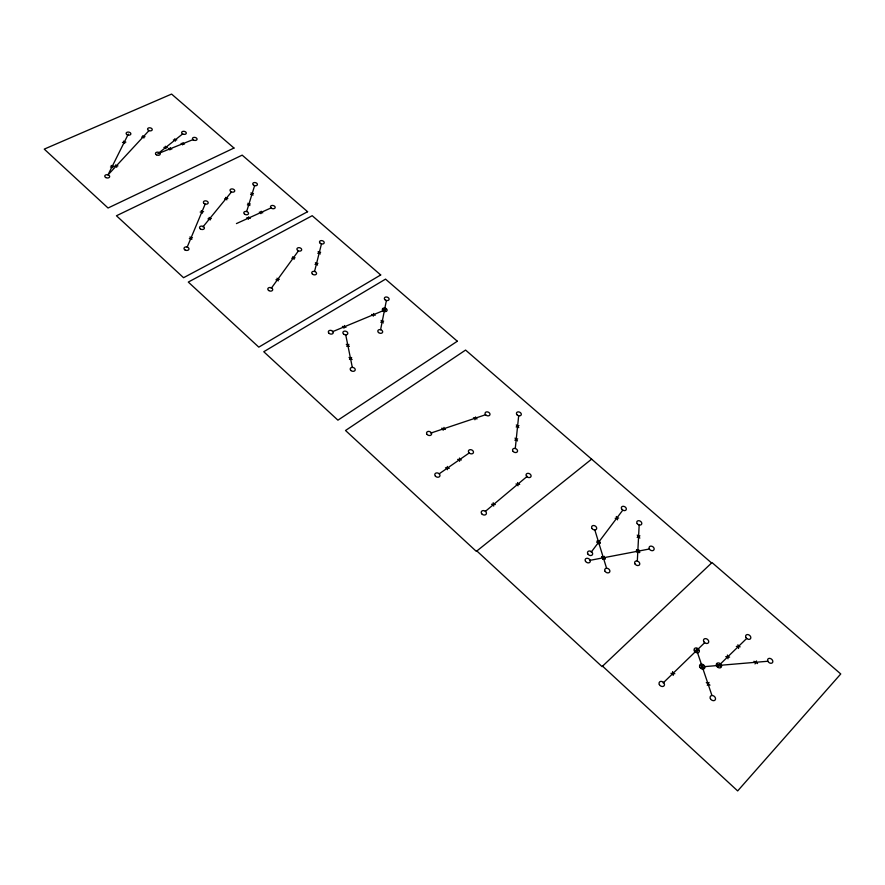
<?xml version="1.0" encoding="UTF-8"?>
<svg xmlns="http://www.w3.org/2000/svg" width="885" height="885" viewBox="0 0 885 885"><rect width="100%" height="100%" fill="white"/><g stroke="black" fill="none" stroke-linecap="round" stroke-linejoin="round"><path stroke-width="1.33" d="M637.311 561.079L639.18 524.982M515.269 448.496L518.676 415.751M260.876 213.694L261.219 211.216M248.342 219.336L248.696 216.836M373.249 316.188L373.647 313.489M182.575 144.886L183.029 142.585M380.594 329.696L386.391 300.48M169.865 149.952L170.34 147.629M343.922 328.235L344.497 325.503M474.902 419.778L475.599 416.912M314.562 271.452L321.465 243.906M246.649 211.537L254.614 185.651M443.108 430.265L444.005 427.389M637.532 552.771L638.682 549.817M187.166 247.158L205.143 204.147M602.796 559.254L604.156 556.322M128.303 134.1L107.948 174.953L148.879 130.726M755.016 663.927L756.509 660.929M718.056 666.903L719.748 663.96M707.259 685.267L709.029 682.435M701.296 667.987L703.055 665.21M271.241 288.311L298.367 250.964M591.169 552.174L622.719 510.225M602.541 559.021L604.411 556.543M597.663 543.523L599.521 541.089M202.975 226.87L231.405 192.034M663.153 682.932L704.593 642.764M720.501 663.872L746.697 638.439M349.498 359.487L351.666 357.474M346.754 346.356L348.9 344.376M485.334 511.408L527.261 476.285M591.622 459.149L476.34 551.388L345.515 430.497L465.576 350.073L711.595 562.982M182.631 133.934L157.851 153.725L192.93 139.653M439.192 473.796L469.205 452.976M636.503 551.974L639.291 550.415M637.178 537.361L639.932 535.834M514.86 440.221L517.659 438.816M516.165 426.979L518.942 425.608M236.428 223.584L271.042 207.92M332.395 331.753L382.862 310.801M380.782 322.262L383.647 321.078M383.083 310.469L385.915 309.308M315.038 264.427L317.925 263.332M317.781 253.309L320.647 252.247M247.391 204.911L250.3 203.926M250.577 194.479L253.464 193.516M430.774 433.086L485.478 414.777M189.313 238.618L192.487 237.667M110.47 167.022L113.656 166.181M589.543 560.426L649.336 549.01A2.721 2.035 32.2 0 0 653.849 549.917A2.721 2.035 32.2 0 0 651.581 546.167A2.721 2.035 32.2 0 0 649.435 548.954M291.762 258.276L295.07 257.756M224.558 198.837L227.854 198.395M275.921 279.782L279.328 279.317M207.964 218.894L211.371 218.506M141.689 137.053L145.007 136.677M200.176 212.068L203.583 211.681M114.508 166.225L117.971 165.893M122.473 142.441L125.869 142.142M704.106 666.67L767.76 661.261M615.175 518.278L618.715 518.046M596.778 542.394L600.428 542.251M163.891 147.43L167.331 147.43M173.371 139.941L176.768 139.941M491.54 504.306L495.334 504.538M695.024 650.254L698.885 650.552M515.955 483.995L519.694 484.349M670.918 673.308L674.879 673.717M725.755 656.681L729.616 657.135M736.32 646.393L740.148 646.846M457.622 459.415L461.395 459.934M445.465 467.8L449.281 468.331M259.305 212.134L262.79 212.776M246.771 217.765L250.278 218.407M168.382 148.459L171.823 149.111M181.093 143.403L184.511 144.056M371.678 314.44L375.229 315.237M342.406 326.421L346.002 327.317M473.453 417.764L477.059 418.915M441.748 428.196L445.376 429.457M636.304 550.415L639.91 552.174M601.678 556.853L605.274 558.723M753.954 661.294L757.571 663.562M717.115 664.248L720.7 666.615M346.289 344.309L349.376 346.422M349.033 357.418L352.141 359.542M596.877 541.122L600.318 543.478M601.745 556.588L605.218 558.977M700.334 665.321L704.017 667.876M706.285 682.556L709.991 685.145M602.552 666.151L737.67 790.924L840.75 673.961L712.016 562.572L602.054 666.615L476.86 550.968M516.331 424.911L518.776 427.676M515.026 438.119L517.493 440.918M383.393 308.633L385.606 311.155M637.233 535.082L639.866 538.102M381.103 320.392L383.327 322.948M318.169 251.572L320.27 253.984M636.569 549.662L639.224 552.727M315.425 262.657L317.538 265.102M251.03 192.841L253.021 195.143M247.844 203.251L249.847 205.585M189.976 236.892L191.835 239.392M111.2 165.429L112.926 167.774M292.747 256.705L294.097 259.338M225.586 197.366L226.825 199.866M142.795 135.671L143.901 138.049M277.005 278.189L278.244 280.91M209.103 217.411L210.221 219.989M201.338 210.597L202.422 213.163M123.69 141.091L124.652 143.503M115.758 164.82L116.731 167.298M616.325 516.486L617.564 519.838M697.568 652.864L711.949 695.499M598.061 540.591L599.145 544.054M594.831 529.949L606.579 568.258M174.787 138.746L175.352 141.135M165.34 146.224L165.882 148.647M345.725 334.873L352.319 367.386M696.583 648.506L697.325 652.3M737.924 644.756L738.555 648.484M727.381 655.022L728.001 658.794M493.188 502.724L493.686 506.109M672.611 671.582L673.186 675.454M517.614 482.524L518.035 485.821M459.459 458.065L459.558 461.284M447.334 466.439L447.412 469.692M457.324 341.234L337.915 420.165L263.763 351.732L385.528 279.129L457.324 341.234M380.694 274.958L258.796 347.141L188.295 282.072L312.195 215.708L380.694 274.958M307.593 211.725L183.56 277.702L116.444 215.763L242.169 155.141L307.593 211.725M233.972 148.038L108.047 208.008L44.25 149.123L171.579 94.076L233.972 148.038M716.507 665.83A2.921 2.201 38.4 0 0 721.109 667.345A2.921 2.201 38.4 0 0 719.14 663.064A2.921 2.201 38.4 0 0 716.507 665.83M745.966 637.521A2.865 2.113 37.7 0 0 750.48 638.727A2.865 2.113 37.7 0 0 748.223 634.645A2.865 2.113 37.7 0 0 745.966 637.521M699.847 667.213A2.921 2.224 38.2 0 0 704.493 668.452A2.921 2.224 38.2 0 0 702.27 664.204A2.921 2.224 38.2 0 0 699.847 667.213M767.859 661.217A2.909 2.135 39 0 0 772.406 662.732A2.909 2.135 39 0 0 770.381 658.506A2.909 2.135 39 0 0 767.859 661.217M710.401 698.641A2.987 2.279 39.8 0 0 715.102 700.013A2.987 2.279 39.8 0 0 712.945 695.621A2.987 2.279 39.8 0 0 710.401 698.641M694.36 650.895A2.898 2.201 37.4 0 0 698.951 652.234A2.898 2.201 37.4 0 0 696.871 648.03A2.898 2.201 37.4 0 0 694.36 650.895M703.807 641.647A2.876 2.168 37.2 0 0 708.376 642.809A2.876 2.168 37.2 0 0 706.119 638.693A2.876 2.168 37.2 0 0 703.807 641.647M659.358 684.592A2.965 2.312 38.2 0 0 664.093 685.786A2.965 2.312 38.2 0 0 661.847 681.461A2.965 2.312 38.2 0 0 659.358 684.592M350.969 370.538A2.566 1.903 16.8 0 0 355.162 370.14A2.566 1.903 16.8 0 0 352.009 367.408A2.566 1.903 16.8 0 0 350.969 370.538M343.623 334.099A2.522 1.825 16.3 0 0 347.739 333.756A2.522 1.825 16.3 0 0 344.652 331.112A2.522 1.825 16.3 0 0 343.623 334.099M383.05 310.834A2.467 1.748 17.6 0 0 387.055 310.58A2.467 1.748 17.6 0 0 384.068 307.98A2.467 1.748 17.6 0 0 383.05 310.834M329.032 333.302A2.533 1.836 15.7 0 0 333.202 333.026A2.533 1.836 15.7 0 0 330.194 330.337A2.533 1.836 15.7 0 0 329.032 333.302M621.746 509.152A2.666 1.969 30.1 0 0 626.082 509.893A2.666 1.969 30.1 0 0 623.682 506.331A2.666 1.969 30.1 0 0 621.746 509.152M587.883 554.021A2.744 2.102 30.6 0 0 592.375 554.762A2.744 2.102 30.6 0 0 589.952 551.023A2.744 2.102 30.6 0 0 587.883 554.021M637.211 523.621A2.688 1.991 31 0 0 641.559 524.307A2.688 1.991 31 0 0 639.081 520.723A2.688 1.991 31 0 0 637.211 523.621M634.976 563.9A2.755 2.08 32.4 0 0 639.446 564.862A2.755 2.08 32.4 0 0 637.178 561.046A2.755 2.08 32.4 0 0 634.976 563.9M585.538 561.367A2.766 2.124 30.8 0 0 590.052 562.052A2.766 2.124 30.8 0 0 587.585 558.302A2.766 2.124 30.8 0 0 585.538 561.367M592.087 528.577A2.71 2.047 29.9 0 0 596.49 529.086A2.71 2.047 29.9 0 0 593.868 525.524A2.71 2.047 29.9 0 0 592.087 528.577M605.097 571.334A2.777 2.124 31.8 0 0 609.61 572.108A2.777 2.124 31.8 0 0 607.176 568.303A2.777 2.124 31.8 0 0 605.097 571.334M481.761 513.831A2.721 2.124 25.2 0 0 486.252 514.019A2.721 2.124 25.2 0 0 483.442 510.568A2.721 2.124 25.2 0 0 481.761 513.831M526.619 476.418A2.644 1.991 26 0 0 530.945 476.639A2.644 1.991 26 0 0 528.168 473.331A2.644 1.991 26 0 0 526.619 476.418M468.962 452.733A2.633 1.991 23.1 0 0 473.32 452.899A2.633 1.991 23.1 0 0 470.555 449.657A2.633 1.991 23.1 0 0 468.962 452.733M435.442 476.207A2.677 2.08 22.2 0 0 439.856 476.086A2.677 2.08 22.2 0 0 436.836 472.889A2.677 2.08 22.2 0 0 435.442 476.207M427.123 434.469A2.622 1.991 21 0 0 431.471 434.524A2.622 1.991 21 0 0 428.639 431.382A2.622 1.991 21 0 0 427.123 434.469M485.677 414.844A2.566 1.892 22.9 0 0 489.87 414.91A2.566 1.892 22.9 0 0 487.038 411.857A2.566 1.892 22.9 0 0 485.677 414.844M513.156 451.461A2.611 1.947 24.8 0 0 517.426 451.582A2.611 1.947 24.8 0 0 514.594 448.396A2.611 1.947 24.8 0 0 513.156 451.461M517.017 414.766A2.555 1.87 24.1 0 0 521.188 414.921A2.555 1.87 24.1 0 0 518.411 411.857A2.555 1.87 24.1 0 0 517.017 414.766M385.052 299.783A2.445 1.726 17.6 0 0 389.035 299.584A2.445 1.726 17.6 0 0 386.092 296.984A2.445 1.726 17.6 0 0 385.052 299.783M378.514 332.517A2.5 1.803 17.6 0 0 382.597 332.273A2.5 1.803 17.6 0 0 379.599 329.596A2.5 1.803 17.6 0 0 378.514 332.517M312.527 274.195A2.456 1.715 14.8 0 0 316.498 273.797A2.456 1.715 14.8 0 0 313.412 271.352A2.456 1.715 14.8 0 0 312.527 274.195M320.281 243.331A2.401 1.648 15 0 0 324.164 242.966A2.401 1.648 15 0 0 321.133 240.598A2.401 1.648 15 0 0 320.281 243.331M297.725 250.466A2.423 1.681 14.2 0 0 301.641 250.012A2.423 1.681 14.2 0 0 298.533 247.667A2.423 1.681 14.2 0 0 297.725 250.466M268.609 290.468A2.511 1.781 13.2 0 0 272.68 289.959A2.511 1.781 13.2 0 0 269.505 287.514A2.511 1.781 13.2 0 0 268.609 290.468M204.269 203.616A2.423 1.637 11.1 0 0 208.174 203.019A2.423 1.637 11.1 0 0 204.966 200.862A2.423 1.637 11.1 0 0 204.269 203.616M200.408 228.961A2.467 1.693 10.8 0 0 204.38 228.33A2.467 1.693 10.8 0 0 201.116 226.118A2.467 1.693 10.8 0 0 200.408 228.961M230.897 191.625A2.389 1.593 12 0 0 234.713 191.06A2.389 1.593 12 0 0 231.538 188.936A2.389 1.593 12 0 0 230.897 191.625M253.586 185.186A2.367 1.571 12.7 0 0 257.38 184.7A2.367 1.571 12.7 0 0 254.272 182.553A2.367 1.571 12.7 0 0 253.586 185.186M244.636 214.192A2.412 1.637 12.4 0 0 248.508 213.661A2.412 1.637 12.4 0 0 245.344 211.449A2.412 1.637 12.4 0 0 244.636 214.192M271.286 208.119A2.389 1.604 13.3 0 0 275.147 207.709A2.389 1.604 13.3 0 0 272.104 205.453A2.389 1.604 13.3 0 0 271.286 208.119M184.899 249.88A2.511 1.748 10.2 0 0 188.947 249.205A2.511 1.748 10.2 0 0 185.651 246.937A2.511 1.748 10.2 0 0 184.899 249.88M148.514 130.416A2.367 1.516 9.8 0 0 152.242 129.741A2.367 1.516 9.8 0 0 148.99 127.827A2.367 1.516 9.8 0 0 148.514 130.416M105.702 177.52A2.467 1.637 8.1 0 0 109.651 176.757A2.467 1.637 8.1 0 0 106.288 174.743A2.467 1.637 8.1 0 0 105.702 177.52M127.064 134.708A2.389 1.538 9.1 0 0 130.847 134.022A2.389 1.538 9.1 0 0 127.584 132.097A2.389 1.538 9.1 0 0 127.064 134.708M182.509 133.856A2.345 1.504 10.7 0 0 186.27 133.347A2.345 1.504 10.7 0 0 183.184 131.323A2.345 1.504 10.7 0 0 182.509 133.856M193.295 139.93A2.345 1.516 11 0 0 197.045 139.421A2.345 1.516 11 0 0 193.948 137.385A2.345 1.516 11 0 0 193.295 139.93M156.313 154.775A2.389 1.56 9.8 0 0 160.185 154.233A2.389 1.56 9.8 0 0 157.043 152.165A2.389 1.56 9.8 0 0 156.313 154.775"/></g></svg>
